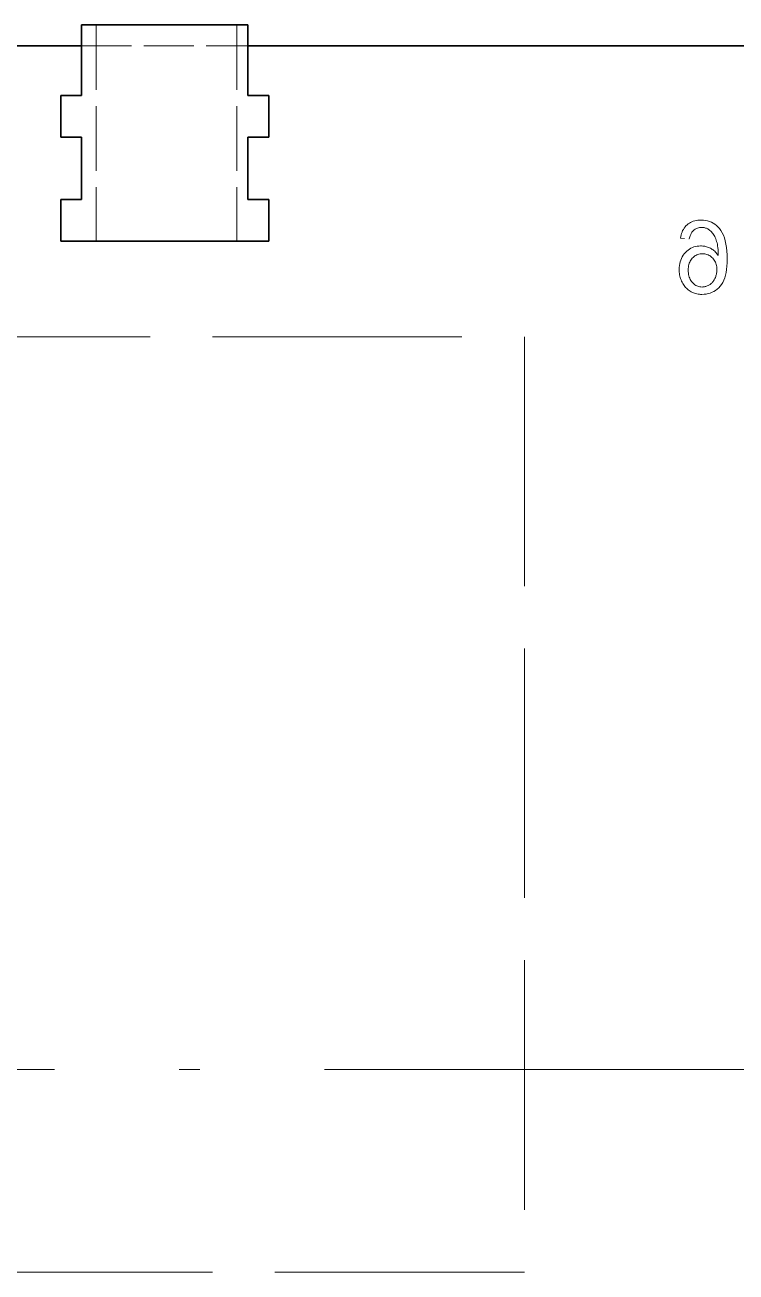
# Model space of a CAD drawing. Extents: x 23 to 417, y 3 to 294.
# Drawn here: x 279.12 to 296.22, y 120.19 to 150.19 of the extents above; entities that cross this region are included whole.
import ezdxf

# ---------------------------------------------------------------- set-up
doc = ezdxf.new("R2010")
doc.units = 0
doc.linetypes.add('DASHDOT', pattern=[18.5, 12, -3, 0.5, -3])
doc.linetypes.add('DASHED', pattern=[15, 12, -3])
doc.layers.get('0').update_dxf_attribs({"lineweight": 13})

# ---------------------------------------------------------------- blocks, each defined once
blk = doc.blocks.new('BLOCK3528')
at = {"color": 7, "lineweight": 35, "ltscale": 0.085}
for p, q in [((20.3, 45.9), (20.3, 49.3)), ((28.3, 45.9), (28.3, 49.3))]:
    blk.add_line(p, q, dxfattribs=at)
at = {"color": 7, "lineweight": 35, "ltscale": 0.2}
blk.add_line((20.3, 49.3), (28.3, 49.3), dxfattribs=at)
at = {"color": 7, "linetype": 'DASHED', "lineweight": 13, "ltscale": 0.26}
for p, q in [((21.009, 49.3), (21.009, 38.9)), ((27.773, 49.3), (27.773, 38.9))]:
    blk.add_line(p, q, dxfattribs=at)
at = {"color": 7, "lineweight": 35, "ltscale": 0.195}
blk.add_line((12.5, 48.3), (20.3, 48.3), dxfattribs=at)
at = {"color": 7, "linetype": 'DASHED', "lineweight": 13, "ltscale": 0.2}
blk.add_line((20.3, 48.3), (28.3, 48.3), dxfattribs=at)
at = {"color": 7, "lineweight": 35}
blk.add_line((28.3, 48.3), (81, 48.3), dxfattribs=at)
at = {"color": 7, "lineweight": 35, "ltscale": 0.05}
for p, q in [((19.3, 43.9), (19.3, 45.9)), ((29.3, 45.9), (29.3, 43.9)), ((19.3, 38.9), (19.3, 40.9)), ((29.3, 40.9), (29.3, 38.9))]:
    blk.add_line(p, q, dxfattribs=at)
at = {"color": 7, "lineweight": 35, "ltscale": 0.025}
for p, q in [((19.3, 45.9), (20.3, 45.9)), ((28.3, 45.9), (29.3, 45.9)), ((20.3, 43.9), (19.3, 43.9)), ((29.3, 43.9), (28.3, 43.9)), ((19.3, 40.9), (20.3, 40.9)), ((28.3, 40.9), (29.3, 40.9))]:
    blk.add_line(p, q, dxfattribs=at)
at = {"color": 7, "lineweight": 35, "ltscale": 0.075}
for p, q in [((20.3, 40.9), (20.3, 43.9)), ((28.3, 43.9), (28.3, 40.9))]:
    blk.add_line(p, q, dxfattribs=at)
at = {"color": 7, "linetype": 'DASHED', "lineweight": 13, "ltscale": 0.001735}
blk.add_line((49.375, 39.632), (49.328, 39.58), dxfattribs=at)
at = {"color": 7, "linetype": 'DASHED', "lineweight": 13, "ltscale": 0.001746}
for p, q in [((49.425, 39.68), (49.375, 39.632)), ((49.479, 39.724), (49.425, 39.68))]:
    blk.add_line(p, q, dxfattribs=at)
at = {"color": 7, "linetype": 'DASHED', "lineweight": 13, "ltscale": 0.001737}
blk.add_line((49.537, 39.763), (49.479, 39.724), dxfattribs=at)
at = {"color": 7, "linetype": 'DASHED', "lineweight": 13, "ltscale": 0.001738}
blk.add_line((49.597, 39.798), (49.537, 39.763), dxfattribs=at)
at = {"color": 7, "linetype": 'DASHED', "lineweight": 13, "ltscale": 0.00175}
blk.add_line((49.66, 39.828), (49.597, 39.798), dxfattribs=at)
at = {"color": 7, "linetype": 'DASHED', "lineweight": 13, "ltscale": 0.001773}
blk.add_line((49.726, 39.854), (49.66, 39.828), dxfattribs=at)
at = {"color": 7, "linetype": 'DASHED', "lineweight": 13, "ltscale": 0.001806}
blk.add_line((49.795, 39.874), (49.726, 39.854), dxfattribs=at)
at = {"color": 7, "linetype": 'DASHED', "lineweight": 13, "ltscale": 0.001849}
blk.add_line((49.868, 39.891), (49.795, 39.874), dxfattribs=at)
at = {"color": 7, "linetype": 'DASHED', "lineweight": 13, "ltscale": 0.001901}
blk.add_line((49.943, 39.902), (49.868, 39.891), dxfattribs=at)
at = {"color": 7, "linetype": 'DASHED', "lineweight": 13, "ltscale": 0.001961}
blk.add_line((50.021, 39.909), (49.943, 39.902), dxfattribs=at)
at = {"color": 7, "linetype": 'DASHED', "lineweight": 13, "ltscale": 0.002029}
blk.add_line((50.102, 39.912), (50.021, 39.909), dxfattribs=at)
at = {"color": 7, "linetype": 'DASHED', "lineweight": 13, "ltscale": 0.002715}
blk.add_line((50.211, 39.908), (50.102, 39.912), dxfattribs=at)
at = {"color": 7, "linetype": 'DASHED', "lineweight": 13, "ltscale": 0.002617}
blk.add_line((50.314, 39.895), (50.211, 39.908), dxfattribs=at)
at = {"color": 7, "linetype": 'DASHED', "lineweight": 13, "ltscale": 0.002536}
blk.add_line((50.414, 39.875), (50.314, 39.895), dxfattribs=at)
at = {"color": 7, "linetype": 'DASHED', "lineweight": 13, "ltscale": 0.002474}
blk.add_line((50.509, 39.847), (50.414, 39.875), dxfattribs=at)
at = {"color": 7, "linetype": 'DASHED', "lineweight": 13, "ltscale": 0.002433}
blk.add_line((50.599, 39.811), (50.509, 39.847), dxfattribs=at)
at = {"color": 7, "linetype": 'DASHED', "lineweight": 13, "ltscale": 0.002413}
blk.add_line((50.685, 39.767), (50.599, 39.811), dxfattribs=at)
at = {"color": 7, "linetype": 'DASHED', "lineweight": 13, "ltscale": 0.002414}
blk.add_line((50.766, 39.715), (50.685, 39.767), dxfattribs=at)
at = {"color": 7, "linetype": 'DASHED', "lineweight": 13, "ltscale": 0.002438}
blk.add_line((50.843, 39.655), (50.766, 39.715), dxfattribs=at)
at = {"color": 7, "linetype": 'DASHED', "lineweight": 13, "ltscale": 0.002483}
blk.add_line((50.915, 39.587), (50.843, 39.655), dxfattribs=at)
at = {"color": 7, "linetype": 'DASHED', "lineweight": 13, "ltscale": 0.002022}
blk.add_line((49.121, 39.12), (49.109, 39.04), dxfattribs=at)
at = {"color": 7, "linetype": 'DASHED', "lineweight": 13, "ltscale": 0.010716}
blk.add_line((49.109, 39.04), (49.536, 39.007), dxfattribs=at)
at = {"color": 7, "linetype": 'DASHED', "lineweight": 13, "ltscale": 0.001955}
blk.add_line((49.138, 39.196), (49.121, 39.12), dxfattribs=at)
at = {"color": 7, "linetype": 'DASHED', "lineweight": 13, "ltscale": 0.001895}
blk.add_line((49.159, 39.269), (49.138, 39.196), dxfattribs=at)
at = {"color": 7, "linetype": 'DASHED', "lineweight": 13, "ltscale": 0.001844}
blk.add_line((49.185, 39.338), (49.159, 39.269), dxfattribs=at)
at = {"color": 7, "linetype": 'DASHED', "lineweight": 13, "ltscale": 0.001802}
blk.add_line((49.214, 39.404), (49.185, 39.338), dxfattribs=at)
at = {"color": 7, "linetype": 'DASHED', "lineweight": 13, "ltscale": 0.00177}
blk.add_line((49.248, 39.466), (49.214, 39.404), dxfattribs=at)
at = {"color": 7, "linetype": 'DASHED', "lineweight": 13, "ltscale": 0.001747}
blk.add_line((49.286, 39.525), (49.248, 39.466), dxfattribs=at)
at = {"color": 7, "linetype": 'DASHED', "lineweight": 13, "ltscale": 0.001736}
blk.add_line((49.328, 39.58), (49.286, 39.525), dxfattribs=at)
at = {"color": 7, "linetype": 'DASHED', "lineweight": 13, "ltscale": 0.001266}
blk.add_line((49.536, 39.007), (49.548, 39.056), dxfattribs=at)
at = {"color": 7, "linetype": 'DASHED', "lineweight": 13, "ltscale": 0.001205}
blk.add_line((49.548, 39.056), (49.561, 39.102), dxfattribs=at)
at = {"color": 7, "linetype": 'DASHED', "lineweight": 13, "ltscale": 0.001146}
blk.add_line((49.561, 39.102), (49.575, 39.146), dxfattribs=at)
at = {"color": 7, "linetype": 'DASHED', "lineweight": 13, "ltscale": 0.001088}
for p, q in [((49.575, 39.146), (49.59, 39.187)), ((50.849, 37.357), (50.84, 37.314))]:
    blk.add_line(p, q, dxfattribs=at)
at = {"color": 7, "linetype": 'DASHED', "lineweight": 13, "ltscale": 0.001032}
blk.add_line((49.59, 39.187), (49.605, 39.225), dxfattribs=at)
at = {"color": 7, "linetype": 'DASHED', "lineweight": 13, "ltscale": 0.000978101}
blk.add_line((49.605, 39.225), (49.622, 39.26), dxfattribs=at)
at = {"color": 7, "linetype": 'DASHED', "lineweight": 13, "ltscale": 0.000927373}
blk.add_line((49.622, 39.26), (49.64, 39.293), dxfattribs=at)
at = {"color": 7, "linetype": 'DASHED', "lineweight": 13, "ltscale": 0.000879396}
blk.add_line((49.64, 39.293), (49.658, 39.323), dxfattribs=at)
at = {"color": 7, "linetype": 'DASHED', "lineweight": 13, "ltscale": 0.000835161}
blk.add_line((49.658, 39.323), (49.678, 39.35), dxfattribs=at)
at = {"color": 7, "linetype": 'DASHED', "lineweight": 13, "ltscale": 0.00079555}
blk.add_line((49.678, 39.35), (49.699, 39.374), dxfattribs=at)
at = {"color": 7, "linetype": 'DASHED', "lineweight": 13, "ltscale": 0.001248}
blk.add_line((49.699, 39.374), (49.734, 39.409), dxfattribs=at)
at = {"color": 7, "linetype": 'DASHED', "lineweight": 13, "ltscale": 0.001216}
for p, q in [((49.734, 39.409), (49.771, 39.441)), ((50.178, 38.663), (50.129, 38.667))]:
    blk.add_line(p, q, dxfattribs=at)
at = {"color": 7, "linetype": 'DASHED', "lineweight": 13, "ltscale": 0.001193}
blk.add_line((49.771, 39.441), (49.81, 39.468), dxfattribs=at)
at = {"color": 7, "linetype": 'DASHED', "lineweight": 13, "ltscale": 0.001176}
blk.add_line((49.81, 39.468), (49.851, 39.492), dxfattribs=at)
at = {"color": 7, "linetype": 'DASHED', "lineweight": 13, "ltscale": 0.001169}
blk.add_line((49.851, 39.492), (49.893, 39.512), dxfattribs=at)
at = {"color": 7, "linetype": 'DASHED', "lineweight": 13, "ltscale": 0.00117}
blk.add_line((49.893, 39.512), (49.937, 39.529), dxfattribs=at)
at = {"color": 7, "linetype": 'DASHED', "lineweight": 13, "ltscale": 0.00118}
blk.add_line((49.937, 39.529), (49.982, 39.542), dxfattribs=at)
at = {"color": 7, "linetype": 'DASHED', "lineweight": 13, "ltscale": 0.001198}
blk.add_line((49.982, 39.542), (50.029, 39.551), dxfattribs=at)
at = {"color": 7, "linetype": 'DASHED', "lineweight": 13, "ltscale": 0.001224}
for p, q in [((50.029, 39.551), (50.078, 39.556)), ((50.129, 38.667), (50.081, 38.668))]:
    blk.add_line(p, q, dxfattribs=at)
at = {"color": 7, "linetype": 'DASHED', "lineweight": 13, "ltscale": 0.001258}
blk.add_line((50.078, 39.556), (50.128, 39.558), dxfattribs=at)
at = {"color": 7, "linetype": 'DASHED', "lineweight": 13, "ltscale": 0.001015}
blk.add_line((50.128, 39.558), (50.169, 39.557), dxfattribs=at)
at = {"color": 7, "linetype": 'DASHED', "lineweight": 13, "ltscale": 0.000992485}
blk.add_line((50.169, 39.557), (50.208, 39.554), dxfattribs=at)
at = {"color": 7, "linetype": 'DASHED', "lineweight": 13, "ltscale": 0.000974557}
blk.add_line((50.208, 39.554), (50.247, 39.548), dxfattribs=at)
at = {"color": 7, "linetype": 'DASHED', "lineweight": 13, "ltscale": 0.000959966}
blk.add_line((50.247, 39.548), (50.284, 39.54), dxfattribs=at)
at = {"color": 7, "linetype": 'DASHED', "lineweight": 13, "ltscale": 0.000949682}
blk.add_line((50.284, 39.54), (50.321, 39.53), dxfattribs=at)
at = {"color": 7, "linetype": 'DASHED', "lineweight": 13, "ltscale": 0.000943026}
blk.add_line((50.321, 39.53), (50.357, 39.517), dxfattribs=at)
at = {"color": 7, "linetype": 'DASHED', "lineweight": 13, "ltscale": 0.000940557}
blk.add_line((50.357, 39.517), (50.391, 39.502), dxfattribs=at)
at = {"color": 7, "linetype": 'DASHED', "lineweight": 13, "ltscale": 0.00094218}
blk.add_line((50.391, 39.502), (50.425, 39.485), dxfattribs=at)
at = {"color": 7, "linetype": 'DASHED', "lineweight": 13, "ltscale": 0.000947933}
blk.add_line((50.425, 39.485), (50.457, 39.465), dxfattribs=at)
at = {"color": 7, "linetype": 'DASHED', "lineweight": 13, "ltscale": 0.000958149}
blk.add_line((50.457, 39.465), (50.489, 39.444), dxfattribs=at)
at = {"color": 7, "linetype": 'DASHED', "lineweight": 13, "ltscale": 0.001259}
for p, q in [((50.489, 39.444), (50.528, 39.413)), ((50.595, 38.529), (50.551, 38.553)), ((50.638, 38.502), (50.595, 38.529))]:
    blk.add_line(p, q, dxfattribs=at)
at = {"color": 7, "linetype": 'DASHED', "lineweight": 13, "ltscale": 0.00127}
blk.add_line((50.528, 39.413), (50.567, 39.379), dxfattribs=at)
at = {"color": 7, "linetype": 'DASHED', "lineweight": 13, "ltscale": 0.001285}
for p, q in [((50.567, 39.379), (50.603, 39.343)), ((50.758, 38.408), (50.719, 38.442))]:
    blk.add_line(p, q, dxfattribs=at)
at = {"color": 7, "linetype": 'DASHED', "lineweight": 13, "ltscale": 0.001305}
blk.add_line((50.603, 39.343), (50.637, 39.303), dxfattribs=at)
at = {"color": 7, "linetype": 'DASHED', "lineweight": 13, "ltscale": 0.00133}
blk.add_line((50.637, 39.303), (50.67, 39.262), dxfattribs=at)
at = {"color": 7, "linetype": 'DASHED', "lineweight": 13, "ltscale": 0.001359}
blk.add_line((50.67, 39.262), (50.701, 39.217), dxfattribs=at)
at = {"color": 7, "linetype": 'DASHED', "lineweight": 13, "ltscale": 0.001392}
blk.add_line((50.701, 39.217), (50.731, 39.17), dxfattribs=at)
at = {"color": 7, "linetype": 'DASHED', "lineweight": 13, "ltscale": 0.001429}
blk.add_line((50.731, 39.17), (50.758, 39.12), dxfattribs=at)
at = {"color": 7, "linetype": 'DASHED', "lineweight": 13, "ltscale": 0.00147}
blk.add_line((50.758, 39.12), (50.784, 39.067), dxfattribs=at)
at = {"color": 7, "linetype": 'DASHED', "lineweight": 13, "ltscale": 0.001513}
blk.add_line((50.784, 39.067), (50.809, 39.011), dxfattribs=at)
at = {"color": 7, "linetype": 'DASHED', "lineweight": 13, "ltscale": 0.001582}
for p, q in [((50.809, 39.011), (50.831, 38.952)), ((49.503, 37.711), (49.517, 37.773))]:
    blk.add_line(p, q, dxfattribs=at)
at = {"color": 7, "linetype": 'DASHED', "lineweight": 13, "ltscale": 0.002548}
blk.add_line((50.983, 39.51), (50.915, 39.587), dxfattribs=at)
at = {"color": 7, "linetype": 'DASHED', "lineweight": 13, "ltscale": 0.003023}
blk.add_line((51.054, 39.413), (50.983, 39.51), dxfattribs=at)
at = {"color": 7, "linetype": 'DASHED', "lineweight": 13, "ltscale": 0.003152}
blk.add_line((51.118, 39.304), (51.054, 39.413), dxfattribs=at)
at = {"color": 7, "linetype": 'DASHED', "lineweight": 13, "ltscale": 0.003309}
blk.add_line((51.174, 39.184), (51.118, 39.304), dxfattribs=at)
at = {"color": 7, "linetype": 'DASHED', "lineweight": 13, "ltscale": 0.003493}
blk.add_line((51.223, 39.053), (51.174, 39.184), dxfattribs=at)
at = {"color": 7, "linetype": 'DASHED', "lineweight": 13, "ltscale": 0.003697}
blk.add_line((51.264, 38.911), (51.223, 39.053), dxfattribs=at)
at = {"color": 7, "lineweight": 35, "ltscale": 0.25}
blk.add_line((29.3, 38.9), (19.3, 38.9), dxfattribs=at)
at = {"color": 7, "linetype": 'DASHED', "lineweight": 13, "ltscale": 0.002153}
blk.add_line((49.41, 38.411), (49.349, 38.351), dxfattribs=at)
at = {"color": 7, "linetype": 'DASHED', "lineweight": 13, "ltscale": 0.002094}
blk.add_line((49.475, 38.465), (49.41, 38.411), dxfattribs=at)
at = {"color": 7, "linetype": 'DASHED', "lineweight": 13, "ltscale": 0.002048}
blk.add_line((49.541, 38.513), (49.475, 38.465), dxfattribs=at)
at = {"color": 7, "linetype": 'DASHED', "lineweight": 13, "ltscale": 0.002015}
blk.add_line((49.611, 38.554), (49.541, 38.513), dxfattribs=at)
at = {"color": 7, "linetype": 'DASHED', "lineweight": 13, "ltscale": 0.001997}
blk.add_line((49.683, 38.589), (49.611, 38.554), dxfattribs=at)
at = {"color": 7, "linetype": 'DASHED', "lineweight": 13, "ltscale": 0.001993}
blk.add_line((49.757, 38.617), (49.683, 38.589), dxfattribs=at)
at = {"color": 7, "linetype": 'DASHED', "lineweight": 13, "ltscale": 0.002003}
blk.add_line((49.834, 38.639), (49.757, 38.617), dxfattribs=at)
at = {"color": 7, "linetype": 'DASHED', "lineweight": 13, "ltscale": 0.002028}
blk.add_line((49.914, 38.655), (49.834, 38.639), dxfattribs=at)
at = {"color": 7, "linetype": 'DASHED', "lineweight": 13, "ltscale": 0.002067}
blk.add_line((49.996, 38.664), (49.914, 38.655), dxfattribs=at)
at = {"color": 7, "linetype": 'DASHED', "lineweight": 13, "ltscale": 0.002118}
blk.add_line((50.081, 38.668), (49.996, 38.664), dxfattribs=at)
at = {"color": 7, "linetype": 'DASHED', "lineweight": 13, "ltscale": 0.001211}
blk.add_line((50.226, 38.657), (50.178, 38.663), dxfattribs=at)
at = {"color": 7, "linetype": 'DASHED', "lineweight": 13, "ltscale": 0.001208}
blk.add_line((50.274, 38.649), (50.226, 38.657), dxfattribs=at)
at = {"color": 7, "linetype": 'DASHED', "lineweight": 13, "ltscale": 0.001209}
blk.add_line((50.321, 38.639), (50.274, 38.649), dxfattribs=at)
at = {"color": 7, "linetype": 'DASHED', "lineweight": 13, "ltscale": 0.001212}
blk.add_line((50.368, 38.626), (50.321, 38.639), dxfattribs=at)
at = {"color": 7, "linetype": 'DASHED', "lineweight": 13, "ltscale": 0.001218}
blk.add_line((50.414, 38.611), (50.368, 38.626), dxfattribs=at)
at = {"color": 7, "linetype": 'DASHED', "lineweight": 13, "ltscale": 0.001227}
blk.add_line((50.46, 38.594), (50.414, 38.611), dxfattribs=at)
at = {"color": 7, "linetype": 'DASHED', "lineweight": 13, "ltscale": 0.001238}
blk.add_line((50.506, 38.575), (50.46, 38.594), dxfattribs=at)
at = {"color": 7, "linetype": 'DASHED', "lineweight": 13, "ltscale": 0.001252}
blk.add_line((50.551, 38.553), (50.506, 38.575), dxfattribs=at)
at = {"color": 7, "linetype": 'DASHED', "lineweight": 13, "ltscale": 0.001264}
blk.add_line((50.679, 38.473), (50.638, 38.502), dxfattribs=at)
at = {"color": 7, "linetype": 'DASHED', "lineweight": 13, "ltscale": 0.001273}
blk.add_line((50.719, 38.442), (50.679, 38.473), dxfattribs=at)
at = {"color": 7, "linetype": 'DASHED', "lineweight": 13, "ltscale": 0.001301}
blk.add_line((50.795, 38.372), (50.758, 38.408), dxfattribs=at)
at = {"color": 7, "linetype": 'DASHED', "lineweight": 13, "ltscale": 0.001678}
blk.add_line((50.831, 38.952), (50.851, 38.888), dxfattribs=at)
at = {"color": 7, "linetype": 'DASHED', "lineweight": 13, "ltscale": 0.001778}
blk.add_line((50.851, 38.888), (50.869, 38.819), dxfattribs=at)
at = {"color": 7, "linetype": 'DASHED', "lineweight": 13, "ltscale": 0.001883}
blk.add_line((50.869, 38.819), (50.884, 38.746), dxfattribs=at)
at = {"color": 7, "linetype": 'DASHED', "lineweight": 13, "ltscale": 0.001991}
blk.add_line((50.884, 38.746), (50.898, 38.667), dxfattribs=at)
at = {"color": 7, "linetype": 'DASHED', "lineweight": 13, "ltscale": 0.002102}
blk.add_line((50.898, 38.667), (50.909, 38.584), dxfattribs=at)
at = {"color": 7, "linetype": 'DASHED', "lineweight": 13, "ltscale": 0.002215}
blk.add_line((50.909, 38.584), (50.917, 38.496), dxfattribs=at)
at = {"color": 7, "linetype": 'DASHED', "lineweight": 13, "ltscale": 0.00233}
blk.add_line((50.917, 38.496), (50.924, 38.403), dxfattribs=at)
at = {"color": 7, "linetype": 'DASHED', "lineweight": 13, "ltscale": 0.002448}
blk.add_line((50.924, 38.403), (50.928, 38.305), dxfattribs=at)
at = {"color": 7, "linetype": 'DASHED', "lineweight": 13, "ltscale": 0.003919}
for p, q in [((51.298, 38.758), (51.264, 38.911)), ((51.327, 37.537), (51.344, 37.693))]:
    blk.add_line(p, q, dxfattribs=at)
at = {"color": 7, "linetype": 'DASHED', "lineweight": 13, "ltscale": 0.004156}
blk.add_line((51.324, 38.594), (51.298, 38.758), dxfattribs=at)
at = {"color": 7, "linetype": 'DASHED', "lineweight": 13, "ltscale": 0.004406}
blk.add_line((51.343, 38.419), (51.324, 38.594), dxfattribs=at)
at = {"color": 7, "linetype": 'DASHED', "lineweight": 13, "ltscale": 0.004666}
blk.add_line((51.354, 38.232), (51.343, 38.419), dxfattribs=at)
at = {"color": 7, "linetype": 'DASHED', "lineweight": 13, "ltscale": 0.002307}
blk.add_line((49.074, 37.818), (49.059, 37.727), dxfattribs=at)
at = {"color": 7, "linetype": 'DASHED', "lineweight": 13, "ltscale": 0.002246}
blk.add_line((49.095, 37.905), (49.074, 37.818), dxfattribs=at)
at = {"color": 7, "linetype": 'DASHED', "lineweight": 13, "ltscale": 0.002198}
blk.add_line((49.122, 37.989), (49.095, 37.905), dxfattribs=at)
at = {"color": 7, "linetype": 'DASHED', "lineweight": 13, "ltscale": 0.002164}
blk.add_line((49.155, 38.069), (49.122, 37.989), dxfattribs=at)
at = {"color": 7, "linetype": 'DASHED', "lineweight": 13, "ltscale": 0.002143}
blk.add_line((49.195, 38.145), (49.155, 38.069), dxfattribs=at)
at = {"color": 7, "linetype": 'DASHED', "lineweight": 13, "ltscale": 0.002137}
blk.add_line((49.24, 38.217), (49.195, 38.145), dxfattribs=at)
at = {"color": 7, "linetype": 'DASHED', "lineweight": 13, "ltscale": 0.002147}
blk.add_line((49.291, 38.286), (49.24, 38.217), dxfattribs=at)
at = {"color": 7, "linetype": 'DASHED', "lineweight": 13, "ltscale": 0.00217}
blk.add_line((49.349, 38.351), (49.291, 38.286), dxfattribs=at)
at = {"color": 7, "linetype": 'DASHED', "lineweight": 13, "ltscale": 0.001531}
blk.add_line((49.517, 37.773), (49.534, 37.832), dxfattribs=at)
at = {"color": 7, "linetype": 'DASHED', "lineweight": 13, "ltscale": 0.001489}
for p, q in [((49.534, 37.832), (49.556, 37.887)), ((49.611, 37.005), (49.582, 37.056))]:
    blk.add_line(p, q, dxfattribs=at)
at = {"color": 7, "linetype": 'DASHED', "lineweight": 13, "ltscale": 0.001457}
blk.add_line((49.556, 37.887), (49.581, 37.94), dxfattribs=at)
at = {"color": 7, "linetype": 'DASHED', "lineweight": 13, "ltscale": 0.001434}
blk.add_line((49.581, 37.94), (49.61, 37.989), dxfattribs=at)
at = {"color": 7, "linetype": 'DASHED', "lineweight": 13, "ltscale": 0.001421}
blk.add_line((49.61, 37.989), (49.643, 38.036), dxfattribs=at)
at = {"color": 7, "linetype": 'DASHED', "lineweight": 13, "ltscale": 0.00142}
blk.add_line((49.643, 38.036), (49.679, 38.079), dxfattribs=at)
at = {"color": 7, "linetype": 'DASHED', "lineweight": 13, "ltscale": 0.001403}
blk.add_line((49.679, 38.079), (49.719, 38.119), dxfattribs=at)
at = {"color": 7, "linetype": 'DASHED', "lineweight": 13, "ltscale": 0.001369}
for p, q in [((49.719, 38.119), (49.761, 38.154)), ((50.899, 38.248), (50.866, 38.292))]:
    blk.add_line(p, q, dxfattribs=at)
at = {"color": 7, "linetype": 'DASHED', "lineweight": 13, "ltscale": 0.001344}
blk.add_line((49.761, 38.154), (49.804, 38.186), dxfattribs=at)
at = {"color": 7, "linetype": 'DASHED', "lineweight": 13, "ltscale": 0.001329}
blk.add_line((49.804, 38.186), (49.85, 38.213), dxfattribs=at)
at = {"color": 7, "linetype": 'DASHED', "lineweight": 13, "ltscale": 0.001324}
blk.add_line((49.85, 38.213), (49.898, 38.236), dxfattribs=at)
at = {"color": 7, "linetype": 'DASHED', "lineweight": 13, "ltscale": 0.001328}
blk.add_line((49.898, 38.236), (49.948, 38.255), dxfattribs=at)
at = {"color": 7, "linetype": 'DASHED', "lineweight": 13, "ltscale": 0.001343}
for p, q in [((49.948, 38.255), (49.999, 38.269)), ((50.385, 38.255), (50.436, 38.236)), ((50.866, 38.292), (50.831, 38.333)), ((50.15, 36.691), (50.096, 36.693))]:
    blk.add_line(p, q, dxfattribs=at)
at = {"color": 7, "linetype": 'DASHED', "lineweight": 13, "ltscale": 0.001368}
blk.add_line((49.999, 38.269), (50.053, 38.28), dxfattribs=at)
at = {"color": 7, "linetype": 'DASHED', "lineweight": 13, "ltscale": 0.001402}
blk.add_line((50.053, 38.28), (50.109, 38.286), dxfattribs=at)
at = {"color": 7, "linetype": 'DASHED', "lineweight": 13, "ltscale": 0.001444}
for p, q in [((50.109, 38.286), (50.166, 38.288)), ((49.722, 36.869), (49.682, 36.91)), ((49.734, 36.411), (49.788, 36.392))]:
    blk.add_line(p, q, dxfattribs=at)
at = {"color": 7, "linetype": 'DASHED', "lineweight": 13, "ltscale": 0.001435}
for p, q in [((50.166, 38.288), (50.224, 38.286)), ((50.619, 38.119), (50.661, 38.079))]:
    blk.add_line(p, q, dxfattribs=at)
at = {"color": 7, "linetype": 'DASHED', "lineweight": 13, "ltscale": 0.001399}
for p, q in [((50.224, 38.286), (50.279, 38.28)), ((50.576, 38.154), (50.619, 38.119))]:
    blk.add_line(p, q, dxfattribs=at)
at = {"color": 7, "linetype": 'DASHED', "lineweight": 13, "ltscale": 0.001371}
for p, q in [((50.279, 38.28), (50.333, 38.269)), ((50.531, 38.186), (50.576, 38.154))]:
    blk.add_line(p, q, dxfattribs=at)
at = {"color": 7, "linetype": 'DASHED', "lineweight": 13, "ltscale": 0.001352}
for p, q in [((50.333, 38.269), (50.385, 38.255)), ((50.484, 38.213), (50.531, 38.186))]:
    blk.add_line(p, q, dxfattribs=at)
at = {"color": 7, "linetype": 'DASHED', "lineweight": 13, "ltscale": 0.001342}
blk.add_line((50.436, 38.236), (50.484, 38.213), dxfattribs=at)
at = {"color": 7, "linetype": 'DASHED', "lineweight": 13, "ltscale": 0.001445}
blk.add_line((50.661, 38.079), (50.699, 38.036), dxfattribs=at)
at = {"color": 7, "linetype": 'DASHED', "lineweight": 13, "ltscale": 0.001431}
blk.add_line((50.699, 38.036), (50.734, 37.99), dxfattribs=at)
at = {"color": 7, "linetype": 'DASHED', "lineweight": 13, "ltscale": 0.001427}
blk.add_line((50.734, 37.99), (50.764, 37.942), dxfattribs=at)
at = {"color": 7, "linetype": 'DASHED', "lineweight": 13, "ltscale": 0.001433}
blk.add_line((50.764, 37.942), (50.791, 37.891), dxfattribs=at)
at = {"color": 7, "linetype": 'DASHED', "lineweight": 13, "ltscale": 0.001449}
blk.add_line((50.791, 37.891), (50.813, 37.838), dxfattribs=at)
at = {"color": 7, "linetype": 'DASHED', "lineweight": 13, "ltscale": 0.00132}
blk.add_line((50.831, 38.333), (50.795, 38.372), dxfattribs=at)
at = {"color": 7, "linetype": 'DASHED', "lineweight": 13, "ltscale": 0.001475}
blk.add_line((50.813, 37.838), (50.831, 37.782), dxfattribs=at)
at = {"color": 7, "linetype": 'DASHED', "lineweight": 13, "ltscale": 0.001398}
blk.add_line((50.93, 38.202), (50.899, 38.248), dxfattribs=at)
at = {"color": 7, "linetype": 'DASHED', "lineweight": 13, "ltscale": 0.002566}
blk.add_line((50.928, 38.305), (50.93, 38.202), dxfattribs=at)
at = {"color": 7, "linetype": 'DASHED', "lineweight": 13, "ltscale": 0.00416}
blk.add_line((51.344, 37.693), (51.354, 37.859), dxfattribs=at)
at = {"color": 7, "linetype": 'DASHED', "lineweight": 13, "ltscale": 0.004936}
blk.add_line((51.358, 38.035), (51.354, 38.232), dxfattribs=at)
at = {"color": 7, "linetype": 'DASHED', "lineweight": 13, "ltscale": 0.004409}
blk.add_line((51.354, 37.859), (51.358, 38.035), dxfattribs=at)
at = {"color": 7, "linetype": 'DASHED', "lineweight": 13, "ltscale": 0.002462}
blk.add_line((49.05, 37.632), (49.047, 37.534), dxfattribs=at)
at = {"color": 7, "linetype": 'DASHED', "lineweight": 13, "ltscale": 0.001636}
blk.add_line((49.047, 37.534), (49.048, 37.468), dxfattribs=at)
at = {"color": 7, "linetype": 'DASHED', "lineweight": 13, "ltscale": 0.001616}
blk.add_line((49.048, 37.468), (49.052, 37.404), dxfattribs=at)
at = {"color": 7, "linetype": 'DASHED', "lineweight": 13, "ltscale": 0.002379}
blk.add_line((49.059, 37.727), (49.05, 37.632), dxfattribs=at)
at = {"color": 7, "linetype": 'DASHED', "lineweight": 13, "ltscale": 0.001599}
blk.add_line((49.052, 37.404), (49.06, 37.34), dxfattribs=at)
at = {"color": 7, "linetype": 'DASHED', "lineweight": 13, "ltscale": 0.001585}
blk.add_line((49.06, 37.34), (49.069, 37.277), dxfattribs=at)
at = {"color": 7, "linetype": 'DASHED', "lineweight": 13, "ltscale": 0.001575}
blk.add_line((49.069, 37.277), (49.082, 37.216), dxfattribs=at)
at = {"color": 7, "linetype": 'DASHED', "lineweight": 13, "ltscale": 0.001569}
blk.add_line((49.082, 37.216), (49.098, 37.155), dxfattribs=at)
at = {"color": 7, "linetype": 'DASHED', "lineweight": 13, "ltscale": 0.001777}
blk.add_line((49.486, 37.507), (49.488, 37.578), dxfattribs=at)
at = {"color": 7, "linetype": 'DASHED', "lineweight": 13, "ltscale": 0.001847}
blk.add_line((49.488, 37.433), (49.486, 37.507), dxfattribs=at)
at = {"color": 7, "linetype": 'DASHED', "lineweight": 13, "ltscale": 0.001705}
blk.add_line((49.488, 37.578), (49.494, 37.646), dxfattribs=at)
at = {"color": 7, "linetype": 'DASHED', "lineweight": 13, "ltscale": 0.001774}
blk.add_line((49.494, 37.363), (49.488, 37.433), dxfattribs=at)
at = {"color": 7, "linetype": 'DASHED', "lineweight": 13, "ltscale": 0.00164}
blk.add_line((49.494, 37.646), (49.503, 37.711), dxfattribs=at)
at = {"color": 7, "linetype": 'DASHED', "lineweight": 13, "ltscale": 0.001707}
blk.add_line((49.504, 37.295), (49.494, 37.363), dxfattribs=at)
at = {"color": 7, "linetype": 'DASHED', "lineweight": 13, "ltscale": 0.001646}
blk.add_line((49.517, 37.231), (49.504, 37.295), dxfattribs=at)
at = {"color": 7, "linetype": 'DASHED', "lineweight": 13, "ltscale": 0.001594}
blk.add_line((49.535, 37.17), (49.517, 37.231), dxfattribs=at)
at = {"color": 7, "linetype": 'DASHED', "lineweight": 13, "ltscale": 0.001097}
blk.add_line((50.817, 37.23), (50.803, 37.188), dxfattribs=at)
at = {"color": 7, "linetype": 'DASHED', "lineweight": 13, "ltscale": 0.001092}
blk.add_line((50.83, 37.272), (50.817, 37.23), dxfattribs=at)
at = {"color": 7, "linetype": 'DASHED', "lineweight": 13, "ltscale": 0.001089}
for p, q in [((50.84, 37.314), (50.83, 37.272)), ((50.855, 37.4), (50.849, 37.357))]:
    blk.add_line(p, q, dxfattribs=at)
at = {"color": 7, "linetype": 'DASHED', "lineweight": 13, "ltscale": 0.00151}
blk.add_line((50.831, 37.782), (50.845, 37.723), dxfattribs=at)
at = {"color": 7, "linetype": 'DASHED', "lineweight": 13, "ltscale": 0.001553}
blk.add_line((50.845, 37.723), (50.855, 37.662), dxfattribs=at)
at = {"color": 7, "linetype": 'DASHED', "lineweight": 13, "ltscale": 0.001605}
blk.add_line((50.855, 37.662), (50.862, 37.598), dxfattribs=at)
at = {"color": 7, "linetype": 'DASHED', "lineweight": 13, "ltscale": 0.001093}
blk.add_line((50.86, 37.443), (50.855, 37.4), dxfattribs=at)
at = {"color": 7, "linetype": 'DASHED', "lineweight": 13, "ltscale": 0.001098}
blk.add_line((50.863, 37.487), (50.86, 37.443), dxfattribs=at)
at = {"color": 7, "linetype": 'DASHED', "lineweight": 13, "ltscale": 0.001663}
blk.add_line((50.862, 37.598), (50.864, 37.531), dxfattribs=at)
at = {"color": 7, "linetype": 'DASHED', "lineweight": 13, "ltscale": 0.001106}
blk.add_line((50.864, 37.531), (50.863, 37.487), dxfattribs=at)
at = {"color": 7, "linetype": 'DASHED', "lineweight": 13, "ltscale": 0.003264}
blk.add_line((51.236, 37.131), (51.273, 37.256), dxfattribs=at)
at = {"color": 7, "linetype": 'DASHED', "lineweight": 13, "ltscale": 0.003469}
blk.add_line((51.273, 37.256), (51.304, 37.391), dxfattribs=at)
at = {"color": 7, "linetype": 'DASHED', "lineweight": 13, "ltscale": 0.003688}
blk.add_line((51.304, 37.391), (51.327, 37.537), dxfattribs=at)
at = {"color": 7, "linetype": 'DASHED', "lineweight": 13, "ltscale": 0.001566}
for p, q in [((49.098, 37.155), (49.116, 37.095)), ((49.116, 37.095), (49.138, 37.036)), ((49.189, 36.921), (49.218, 36.866))]:
    blk.add_line(p, q, dxfattribs=at)
at = {"color": 7, "linetype": 'DASHED', "lineweight": 13, "ltscale": 0.00157}
blk.add_line((49.138, 37.036), (49.162, 36.978), dxfattribs=at)
at = {"color": 7, "linetype": 'DASHED', "lineweight": 13, "ltscale": 0.001578}
blk.add_line((49.162, 36.978), (49.189, 36.921), dxfattribs=at)
at = {"color": 7, "linetype": 'DASHED', "lineweight": 13, "ltscale": 0.001534}
blk.add_line((49.218, 36.866), (49.25, 36.813), dxfattribs=at)
at = {"color": 7, "linetype": 'DASHED', "lineweight": 13, "ltscale": 0.001507}
blk.add_line((49.25, 36.813), (49.284, 36.763), dxfattribs=at)
at = {"color": 7, "linetype": 'DASHED', "lineweight": 13, "ltscale": 0.001484}
blk.add_line((49.284, 36.763), (49.319, 36.716), dxfattribs=at)
at = {"color": 7, "linetype": 'DASHED', "lineweight": 13, "ltscale": 0.001466}
blk.add_line((49.319, 36.716), (49.357, 36.671), dxfattribs=at)
at = {"color": 7, "linetype": 'DASHED', "lineweight": 13, "ltscale": 0.001452}
for p, q in [((49.357, 36.671), (49.398, 36.629)), ((49.788, 36.392), (49.844, 36.375))]:
    blk.add_line(p, q, dxfattribs=at)
at = {"color": 7, "linetype": 'DASHED', "lineweight": 13, "ltscale": 0.001443}
blk.add_line((49.398, 36.629), (49.44, 36.59), dxfattribs=at)
at = {"color": 7, "linetype": 'DASHED', "lineweight": 13, "ltscale": 0.001549}
blk.add_line((49.557, 37.111), (49.535, 37.17), dxfattribs=at)
at = {"color": 7, "linetype": 'DASHED', "lineweight": 13, "ltscale": 0.001514}
blk.add_line((49.582, 37.056), (49.557, 37.111), dxfattribs=at)
at = {"color": 7, "linetype": 'DASHED', "lineweight": 13, "ltscale": 0.001474}
blk.add_line((49.645, 36.956), (49.611, 37.005), dxfattribs=at)
at = {"color": 7, "linetype": 'DASHED', "lineweight": 13, "ltscale": 0.001469}
blk.add_line((49.682, 36.91), (49.645, 36.956), dxfattribs=at)
at = {"color": 7, "linetype": 'DASHED', "lineweight": 13, "ltscale": 0.001395}
blk.add_line((49.763, 36.831), (49.722, 36.869), dxfattribs=at)
at = {"color": 7, "linetype": 'DASHED', "lineweight": 13, "ltscale": 0.001354}
blk.add_line((49.806, 36.798), (49.763, 36.831), dxfattribs=at)
at = {"color": 7, "linetype": 'DASHED', "lineweight": 13, "ltscale": 0.001322}
blk.add_line((49.851, 36.77), (49.806, 36.798), dxfattribs=at)
at = {"color": 7, "linetype": 'DASHED', "lineweight": 13, "ltscale": 0.001299}
blk.add_line((49.897, 36.746), (49.851, 36.77), dxfattribs=at)
at = {"color": 7, "linetype": 'DASHED', "lineweight": 13, "ltscale": 0.001288}
blk.add_line((49.944, 36.726), (49.897, 36.746), dxfattribs=at)
at = {"color": 7, "linetype": 'DASHED', "lineweight": 13, "ltscale": 0.001286}
blk.add_line((49.993, 36.711), (49.944, 36.726), dxfattribs=at)
at = {"color": 7, "linetype": 'DASHED', "lineweight": 13, "ltscale": 0.001295}
blk.add_line((50.044, 36.7), (49.993, 36.711), dxfattribs=at)
at = {"color": 7, "linetype": 'DASHED', "lineweight": 13, "ltscale": 0.001314}
blk.add_line((50.096, 36.693), (50.044, 36.7), dxfattribs=at)
at = {"color": 7, "linetype": 'DASHED', "lineweight": 13, "ltscale": 0.000926979}
blk.add_line((50.187, 36.692), (50.15, 36.691), dxfattribs=at)
at = {"color": 7, "linetype": 'DASHED', "lineweight": 13, "ltscale": 0.000922028}
blk.add_line((50.224, 36.695), (50.187, 36.692), dxfattribs=at)
at = {"color": 7, "linetype": 'DASHED', "lineweight": 13, "ltscale": 0.000919805}
blk.add_line((50.26, 36.7), (50.224, 36.695), dxfattribs=at)
at = {"color": 7, "linetype": 'DASHED', "lineweight": 13, "ltscale": 0.000921144}
blk.add_line((50.296, 36.708), (50.26, 36.7), dxfattribs=at)
at = {"color": 7, "linetype": 'DASHED', "lineweight": 13, "ltscale": 0.000924816}
blk.add_line((50.332, 36.717), (50.296, 36.708), dxfattribs=at)
at = {"color": 7, "linetype": 'DASHED', "lineweight": 13, "ltscale": 0.000932014}
blk.add_line((50.367, 36.729), (50.332, 36.717), dxfattribs=at)
at = {"color": 7, "linetype": 'DASHED', "lineweight": 13, "ltscale": 0.000942502}
blk.add_line((50.402, 36.743), (50.367, 36.729), dxfattribs=at)
at = {"color": 7, "linetype": 'DASHED', "lineweight": 13, "ltscale": 0.000955289}
blk.add_line((50.437, 36.759), (50.402, 36.743), dxfattribs=at)
at = {"color": 7, "linetype": 'DASHED', "lineweight": 13, "ltscale": 0.000971562}
blk.add_line((50.471, 36.777), (50.437, 36.759), dxfattribs=at)
at = {"color": 7, "linetype": 'DASHED', "lineweight": 13, "ltscale": 0.000990013}
blk.add_line((50.505, 36.797), (50.471, 36.777), dxfattribs=at)
at = {"color": 7, "linetype": 'DASHED', "lineweight": 13, "ltscale": 0.000997493}
blk.add_line((50.539, 36.819), (50.505, 36.797), dxfattribs=at)
at = {"color": 7, "linetype": 'DASHED', "lineweight": 13, "ltscale": 0.000995179}
blk.add_line((50.57, 36.843), (50.539, 36.819), dxfattribs=at)
at = {"color": 7, "linetype": 'DASHED', "lineweight": 13, "ltscale": 0.000996433}
blk.add_line((50.6, 36.87), (50.57, 36.843), dxfattribs=at)
at = {"color": 7, "linetype": 'DASHED', "lineweight": 13, "ltscale": 0.001002}
blk.add_line((50.629, 36.898), (50.6, 36.87), dxfattribs=at)
at = {"color": 7, "linetype": 'DASHED', "lineweight": 13, "ltscale": 0.00101}
blk.add_line((50.656, 36.927), (50.629, 36.898), dxfattribs=at)
at = {"color": 7, "linetype": 'DASHED', "lineweight": 13, "ltscale": 0.001023}
blk.add_line((50.682, 36.959), (50.656, 36.927), dxfattribs=at)
at = {"color": 7, "linetype": 'DASHED', "lineweight": 13, "ltscale": 0.001039}
blk.add_line((50.706, 36.993), (50.682, 36.959), dxfattribs=at)
at = {"color": 7, "linetype": 'DASHED', "lineweight": 13, "ltscale": 0.001058}
blk.add_line((50.729, 37.029), (50.706, 36.993), dxfattribs=at)
at = {"color": 7, "linetype": 'DASHED', "lineweight": 13, "ltscale": 0.00108}
blk.add_line((50.75, 37.067), (50.729, 37.029), dxfattribs=at)
at = {"color": 7, "linetype": 'DASHED', "lineweight": 13, "ltscale": 0.001105}
blk.add_line((50.769, 37.106), (50.75, 37.067), dxfattribs=at)
at = {"color": 7, "linetype": 'DASHED', "lineweight": 13, "ltscale": 0.001113}
blk.add_line((50.787, 37.147), (50.769, 37.106), dxfattribs=at)
at = {"color": 7, "linetype": 'DASHED', "lineweight": 13, "ltscale": 0.001104}
blk.add_line((50.803, 37.188), (50.787, 37.147), dxfattribs=at)
at = {"color": 7, "linetype": 'DASHED', "lineweight": 13, "ltscale": 0.002494}
blk.add_line((50.875, 36.59), (50.949, 36.658), dxfattribs=at)
at = {"color": 7, "linetype": 'DASHED', "lineweight": 13, "ltscale": 0.002562}
blk.add_line((50.949, 36.658), (51.019, 36.733), dxfattribs=at)
at = {"color": 7, "linetype": 'DASHED', "lineweight": 13, "ltscale": 0.002649}
blk.add_line((51.019, 36.733), (51.083, 36.817), dxfattribs=at)
at = {"color": 7, "linetype": 'DASHED', "lineweight": 13, "ltscale": 0.002765}
blk.add_line((51.083, 36.817), (51.141, 36.911), dxfattribs=at)
at = {"color": 7, "linetype": 'DASHED', "lineweight": 13, "ltscale": 0.002908}
blk.add_line((51.141, 36.911), (51.192, 37.016), dxfattribs=at)
at = {"color": 7, "linetype": 'DASHED', "lineweight": 13, "ltscale": 0.003076}
blk.add_line((51.192, 37.016), (51.236, 37.131), dxfattribs=at)
at = {"color": 7, "linetype": 'DASHED', "lineweight": 13, "ltscale": 0.001439}
blk.add_line((49.44, 36.59), (49.484, 36.553), dxfattribs=at)
at = {"color": 7, "linetype": 'DASHED', "lineweight": 13, "ltscale": 0.001441}
for p, q in [((49.484, 36.553), (49.531, 36.519)), ((49.629, 36.459), (49.681, 36.434))]:
    blk.add_line(p, q, dxfattribs=at)
at = {"color": 7, "linetype": 'DASHED', "lineweight": 13, "ltscale": 0.001447}
for p, q in [((49.531, 36.519), (49.579, 36.488)), ((49.579, 36.488), (49.629, 36.459))]:
    blk.add_line(p, q, dxfattribs=at)
at = {"color": 7, "linetype": 'DASHED', "lineweight": 13, "ltscale": 0.00144}
blk.add_line((49.681, 36.434), (49.734, 36.411), dxfattribs=at)
at = {"color": 7, "linetype": 'DASHED', "lineweight": 13, "ltscale": 0.001465}
blk.add_line((49.844, 36.375), (49.901, 36.362), dxfattribs=at)
at = {"color": 7, "linetype": 'DASHED', "lineweight": 13, "ltscale": 0.001482}
blk.add_line((49.901, 36.362), (49.96, 36.351), dxfattribs=at)
at = {"color": 7, "linetype": 'DASHED', "lineweight": 13, "ltscale": 0.001504}
blk.add_line((49.96, 36.351), (50.019, 36.344), dxfattribs=at)
at = {"color": 7, "linetype": 'DASHED', "lineweight": 13, "ltscale": 0.00153}
blk.add_line((50.019, 36.344), (50.08, 36.339), dxfattribs=at)
at = {"color": 7, "linetype": 'DASHED', "lineweight": 13, "ltscale": 0.00156}
blk.add_line((50.08, 36.339), (50.143, 36.338), dxfattribs=at)
at = {"color": 7, "linetype": 'DASHED', "lineweight": 13, "ltscale": 0.002638}
blk.add_line((50.143, 36.338), (50.248, 36.341), dxfattribs=at)
at = {"color": 7, "linetype": 'DASHED', "lineweight": 13, "ltscale": 0.002554}
blk.add_line((50.248, 36.341), (50.35, 36.353), dxfattribs=at)
at = {"color": 7, "linetype": 'DASHED', "lineweight": 13, "ltscale": 0.002488}
blk.add_line((50.35, 36.353), (50.447, 36.373), dxfattribs=at)
at = {"color": 7, "linetype": 'DASHED', "lineweight": 13, "ltscale": 0.002439}
blk.add_line((50.447, 36.373), (50.541, 36.401), dxfattribs=at)
at = {"color": 7, "linetype": 'DASHED', "lineweight": 13, "ltscale": 0.00241}
blk.add_line((50.541, 36.401), (50.63, 36.436), dxfattribs=at)
at = {"color": 7, "linetype": 'DASHED', "lineweight": 13, "ltscale": 0.002401}
blk.add_line((50.63, 36.436), (50.716, 36.48), dxfattribs=at)
at = {"color": 7, "linetype": 'DASHED', "lineweight": 13, "ltscale": 0.002412}
blk.add_line((50.716, 36.48), (50.798, 36.531), dxfattribs=at)
at = {"color": 7, "linetype": 'DASHED', "lineweight": 13, "ltscale": 0.002443}
blk.add_line((50.798, 36.531), (50.875, 36.59), dxfattribs=at)
at = {"color": 7, "linetype": 'DASHED', "lineweight": 13}
for p, q in [((-18.4, 34.3), (41.6, 34.3)), ((41.6, 34.3), (41.6, -10.7)), ((41.6, -10.7), (-18.4, -10.7))]:
    blk.add_line(p, q, dxfattribs=at)

msp = doc.modelspace()

# ---------------------------------------------------------------- linework, layer by layer
at = {"color": 7, "linetype": 'DASHDOT', "lineweight": 13}
msp.add_line((316.8242, 125.0626), (224.9537, 125.0626), dxfattribs=at)

# ---------------------------------------------------------------- block references
at = {"lineweight": 0, "xscale": 0.5, "yscale": 0.5, "zscale": 0.5}
msp.add_blockref('BLOCK3528', (270.3286, 125.5377), dxfattribs=at)

doc.saveas('drawing.dxf')
